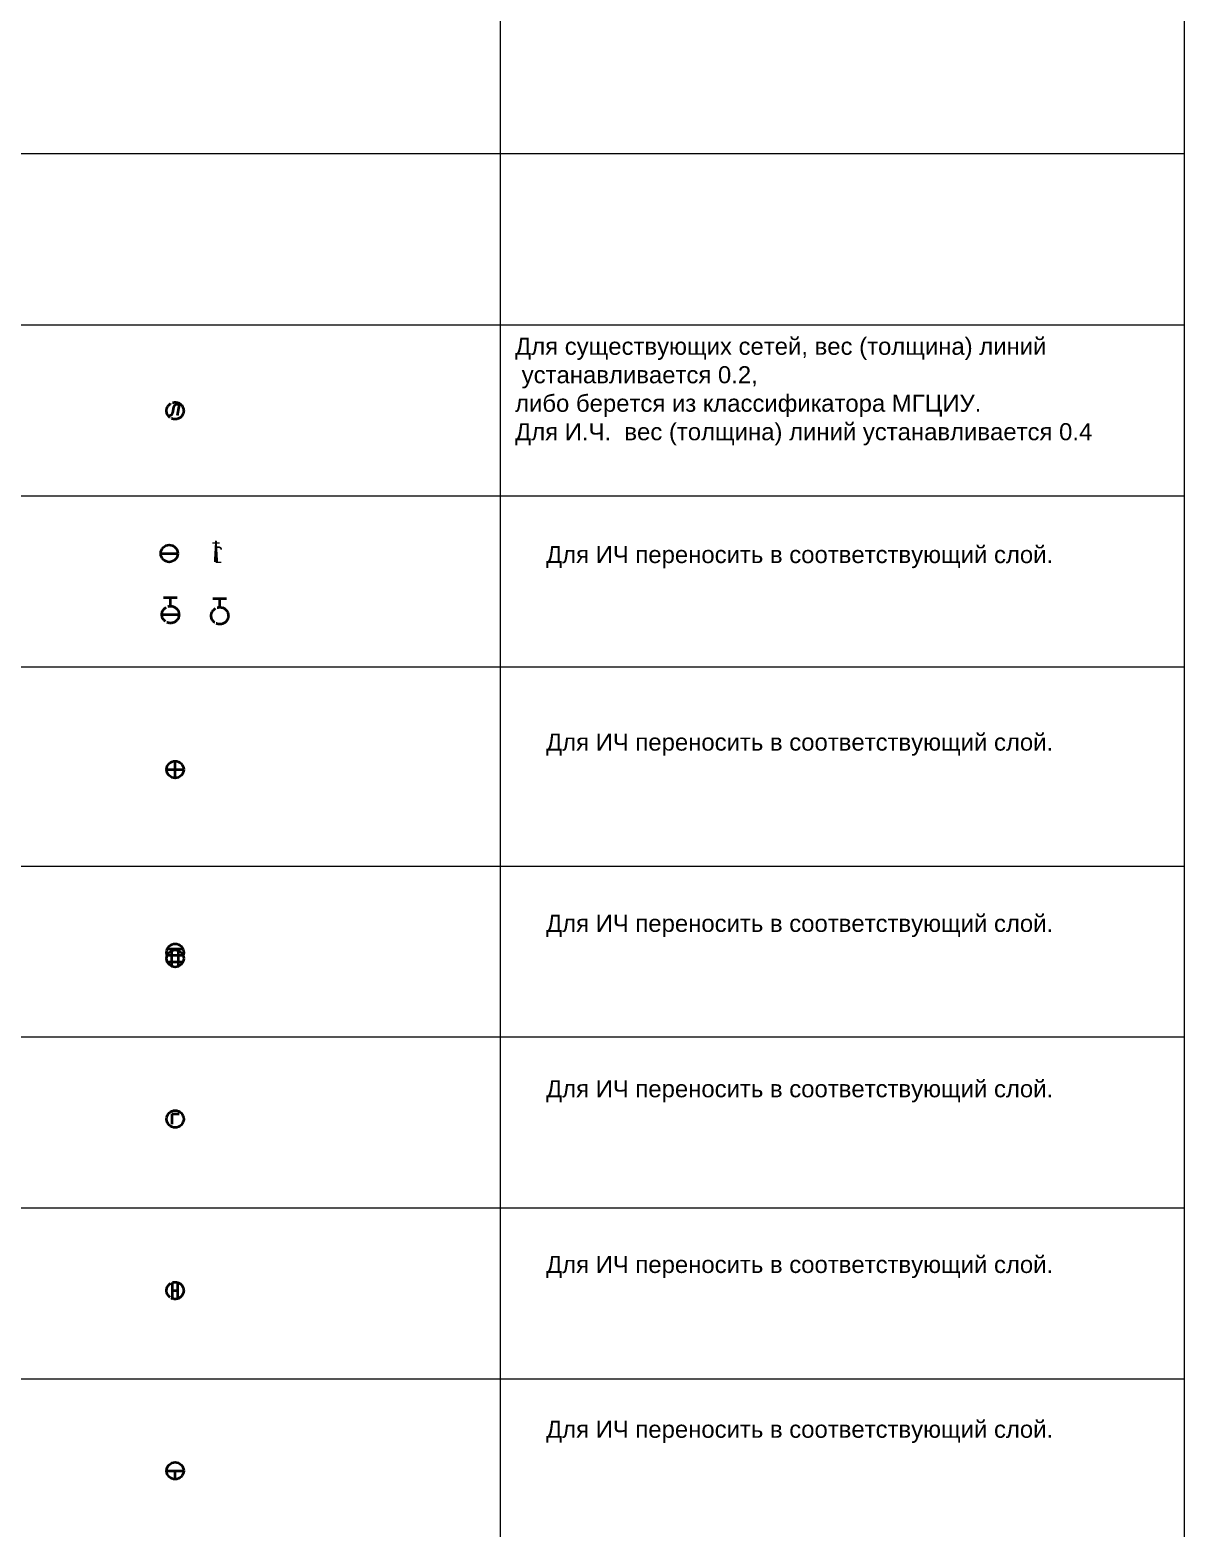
# Paper-space layout 'Точечные У.З.' of a CAD drawing. Header units: metres. Extents: x -1088 to 0, y -25 to 374.
# Drawn here: x -1019.5 to -952, y 56.7 to 144.4 of the extents above; entities that cross this region are included whole.
import ezdxf

# ---------------------------------------------------------------- set-up
doc = ezdxf.new("R2010")
doc.units = ezdxf.units.M
doc.set_wipeout_variables(frame=1)
for name, pattern in [('ACAD_ISO07W100', [3, 0, -3]), ('DOT', [0.5, 0, -0.5]), ('T_04.LINE', [1, 1, 0]), ('T_08.LINE', [1, 1, 0]), ('ИЧ_04.07.041', [5, 5, 0])]:
    doc.linetypes.add(name, pattern=pattern)
for name, color, linetype, lineweight in [('01_Оформление', 7, 'Continuous', 20), ('ИЧ_В_ВН1', 170, 'Continuous', 60), ('ИЧ_Г_ГН', 20, 'Continuous', 60), ('ИЧ_ЛК_ДР', 30, 'Continuous', 60), ('ИЧ_ЛК_К2', 30, 'Continuous', 60), ('ИЧ_НВ_ЭП', 10, 'Continuous', 60), ('ИЧ_Т_Т', 82, 'Continuous', 60), ('ИЧ_ФК_К1', 22, 'Continuous', 60), ('ИЧ_ФК_СТ', 22, 'Continuous', 60)]:
    doc.layers.add(name, color=color, linetype=linetype, lineweight=lineweight)
doc.styles.add('Т-132', font='arial.ttf')

# ---------------------------------------------------------------- blocks, each defined once
blk = doc.blocks.new('ИГО_Канализация')
at = {"color": 0, "linetype": 'Continuous', "lineweight": -2}
for p, q in [((0, 0), (0, 0.5)), ((-0.5, 0), (0, 0)), ((0, 0), (0.5, 0)), ((0, -0.5), (0, 0))]:
    blk.add_line(p, q, dxfattribs=at)
blk.add_circle((0, 0), 0.5, dxfattribs=at)
blk.add_wipeout([(0.5, 0), (0.498, 0.049), (0.49, 0.098), (0.478, 0.145), (0.462, 0.191), (0.441, 0.236), (0.416, 0.278), (0.387, 0.317), (0.354, 0.354), (0.317, 0.387), (0.278, 0.416), (0.236, 0.441), (0.191, 0.462), (0.145, 0.478), (0.098, 0.49), (0.049, 0.498), (0, 0.5), (-0.049, 0.498), (-0.098, 0.49), (-0.145, 0.478), (-0.191, 0.462), (-0.236, 0.441), (-0.278, 0.416), (-0.317, 0.387), (-0.354, 0.354), (-0.387, 0.317), (-0.416, 0.278), (-0.441, 0.236), (-0.462, 0.191), (-0.478, 0.145), (-0.49, 0.098), (-0.498, 0.049), (-0.5, 0), (-0.498, -0.049), (-0.49, -0.098), (-0.478, -0.145), (-0.462, -0.191), (-0.441, -0.236), (-0.416, -0.278), (-0.387, -0.317), (-0.354, -0.354), (-0.317, -0.387), (-0.278, -0.416), (-0.236, -0.441), (-0.191, -0.462), (-0.145, -0.478), (-0.098, -0.49), (-0.049, -0.498), (0, -0.5), (0.049, -0.498), (0.098, -0.49), (0.145, -0.478), (0.191, -0.462), (0.236, -0.441), (0.278, -0.416), (0.317, -0.387), (0.354, -0.354), (0.387, -0.317), (0.416, -0.278), (0.441, -0.236), (0.462, -0.191), (0.478, -0.145), (0.49, -0.098), (0.498, -0.049)], dxfattribs=at)
for p, q in [((-0.5, 0), (0.5, 0)), ((0, 0), (0, 0.5)), ((-0.5, 0), (0, 0)), ((-0.5, 0), (0, 0)), ((0, 0), (0.5, 0)), ((0, -0.5), (0, 0)), ((0, 0), (0.5, 0))]:
    blk.add_line(p, q, dxfattribs=at)
blk.add_circle((0, 0), 0.5, dxfattribs=at)
blk = doc.blocks.new('ИГО_Ливневка')
at = {"color": 0, "linetype": 'Continuous', "lineweight": -2}
for p, q in [((-0.458, 0.2), (0.458, 0.2)), ((-0.458, -0.2), (0.458, -0.2))]:
    blk.add_line(p, q, dxfattribs=at)
blk.add_circle((0, 0), 0.5, dxfattribs=at)
blk.add_wipeout([(0.5, 0), (0.498, 0.049), (0.49, 0.098), (0.478, 0.145), (0.462, 0.191), (0.441, 0.236), (0.416, 0.278), (0.387, 0.317), (0.354, 0.354), (0.317, 0.387), (0.278, 0.416), (0.236, 0.441), (0.191, 0.462), (0.145, 0.478), (0.098, 0.49), (0.049, 0.498), (0, 0.5), (-0.049, 0.498), (-0.098, 0.49), (-0.145, 0.478), (-0.191, 0.462), (-0.236, 0.441), (-0.278, 0.416), (-0.317, 0.387), (-0.354, 0.354), (-0.387, 0.317), (-0.416, 0.278), (-0.441, 0.236), (-0.462, 0.191), (-0.478, 0.145), (-0.49, 0.098), (-0.498, 0.049), (-0.5, 0), (-0.498, -0.049), (-0.49, -0.098), (-0.478, -0.145), (-0.462, -0.191), (-0.441, -0.236), (-0.416, -0.278), (-0.387, -0.317), (-0.354, -0.354), (-0.317, -0.387), (-0.278, -0.416), (-0.236, -0.441), (-0.191, -0.462), (-0.145, -0.478), (-0.098, -0.49), (-0.049, -0.498), (0, -0.5), (0.049, -0.498), (0.098, -0.49), (0.145, -0.478), (0.191, -0.462), (0.236, -0.441), (0.278, -0.416), (0.317, -0.387), (0.354, -0.354), (0.387, -0.317), (0.416, -0.278), (0.441, -0.236), (0.462, -0.191), (0.478, -0.145), (0.49, -0.098), (0.498, -0.049)], dxfattribs=at)
for p, q in [((-0.458, 0.2), (0.458, 0.2)), ((-0.458, -0.2), (0.458, -0.2))]:
    blk.add_line(p, q, dxfattribs=at)
blk.add_circle((0, 0), 0.5, dxfattribs=at)
blk = doc.blocks.new('ИГО_Дренаж')
at = {"color": 0, "linetype": 'Continuous', "lineweight": -2}
for p, q in [((-0.458, 0.2), (0.458, 0.2)), ((-0.2, -0.458), (-0.2, 0.458)), ((0.2, -0.458), (0.2, 0.458)), ((-0.458, -0.2), (0.458, -0.2))]:
    blk.add_line(p, q, dxfattribs=at)
blk.add_circle((0, 0), 0.5, dxfattribs=at)
blk.add_wipeout([(0.5, 0), (0.498, 0.049), (0.49, 0.098), (0.478, 0.145), (0.462, 0.191), (0.441, 0.236), (0.416, 0.278), (0.387, 0.317), (0.354, 0.354), (0.317, 0.387), (0.278, 0.416), (0.236, 0.441), (0.191, 0.462), (0.145, 0.478), (0.098, 0.49), (0.049, 0.498), (0, 0.5), (-0.049, 0.498), (-0.098, 0.49), (-0.145, 0.478), (-0.191, 0.462), (-0.236, 0.441), (-0.278, 0.416), (-0.317, 0.387), (-0.354, 0.354), (-0.387, 0.317), (-0.416, 0.278), (-0.441, 0.236), (-0.462, 0.191), (-0.478, 0.145), (-0.49, 0.098), (-0.498, 0.049), (-0.5, 0), (-0.498, -0.049), (-0.49, -0.098), (-0.478, -0.145), (-0.462, -0.191), (-0.441, -0.236), (-0.416, -0.278), (-0.387, -0.317), (-0.354, -0.354), (-0.317, -0.387), (-0.278, -0.416), (-0.236, -0.441), (-0.191, -0.462), (-0.145, -0.478), (-0.098, -0.49), (-0.049, -0.498), (0, -0.5), (0.049, -0.498), (0.098, -0.49), (0.145, -0.478), (0.191, -0.462), (0.236, -0.441), (0.278, -0.416), (0.317, -0.387), (0.354, -0.354), (0.387, -0.317), (0.416, -0.278), (0.441, -0.236), (0.462, -0.191), (0.478, -0.145), (0.49, -0.098), (0.498, -0.049)], dxfattribs=at)
for p, q in [((-0.458, 0.2), (0.458, 0.2)), ((-0.2, -0.458), (-0.2, 0.458)), ((0.2, -0.458), (0.2, 0.458)), ((-0.458, -0.2), (0.458, -0.2))]:
    blk.add_line(p, q, dxfattribs=at)
blk.add_circle((0, 0), 0.5, dxfattribs=at)
blk = doc.blocks.new('ИГО_Газ')
at = {"color": 0, "linetype": 'Continuous', "lineweight": -2}
for p, q in [((-0.164, 0.296), (0.236, 0.296)), ((-0.164, -0.304), (-0.164, 0.296))]:
    blk.add_line(p, q, dxfattribs=at)
blk.add_circle((0, 0), 0.5, dxfattribs=at)
blk.add_wipeout([(0.5, 0), (0.498, 0.049), (0.49, 0.098), (0.478, 0.145), (0.462, 0.191), (0.441, 0.236), (0.416, 0.278), (0.387, 0.317), (0.354, 0.354), (0.317, 0.387), (0.278, 0.416), (0.236, 0.441), (0.191, 0.462), (0.145, 0.478), (0.098, 0.49), (0.049, 0.498), (0, 0.5), (-0.049, 0.498), (-0.098, 0.49), (-0.145, 0.478), (-0.191, 0.462), (-0.236, 0.441), (-0.278, 0.416), (-0.317, 0.387), (-0.354, 0.354), (-0.387, 0.317), (-0.416, 0.278), (-0.441, 0.236), (-0.462, 0.191), (-0.478, 0.145), (-0.49, 0.098), (-0.498, 0.049), (-0.5, 0), (-0.498, -0.049), (-0.49, -0.098), (-0.478, -0.145), (-0.462, -0.191), (-0.441, -0.236), (-0.416, -0.278), (-0.387, -0.317), (-0.354, -0.354), (-0.317, -0.387), (-0.278, -0.416), (-0.236, -0.441), (-0.191, -0.462), (-0.145, -0.478), (-0.098, -0.49), (-0.049, -0.498), (0, -0.5), (0.049, -0.498), (0.098, -0.49), (0.145, -0.478), (0.191, -0.462), (0.236, -0.441), (0.278, -0.416), (0.317, -0.387), (0.354, -0.354), (0.387, -0.317), (0.416, -0.278), (0.441, -0.236), (0.462, -0.191), (0.478, -0.145), (0.49, -0.098), (0.498, -0.049)], dxfattribs=at)
for p, q in [((-0.164, 0.296), (0.236, 0.296)), ((-0.164, -0.304), (-0.164, 0.296)), ((-0.164, 0.296), (0.236, 0.296)), ((-0.164, -0.304), (-0.164, 0.296))]:
    blk.add_line(p, q, dxfattribs=at)
blk.add_circle((0, 0), 0.5, dxfattribs=at)
blk = doc.blocks.new('ИГО_Теплотрасса')
at = {"color": 0, "linetype": 'Continuous', "lineweight": -2}
for p, q in [((-0.5, 0), (0.5, 0)), ((-0.5, 0), (0, 0)), ((-0.5, 0), (0, 0)), ((0, 0), (0.5, 0)), ((0, 0), (0.5, 0)), ((0, -0.5), (0, 0))]:
    blk.add_line(p, q, dxfattribs=at)
blk.add_circle((0, 0), 0.5, dxfattribs=at)
blk.add_wipeout([(0.5, 0), (0.498, 0.049), (0.49, 0.098), (0.478, 0.145), (0.462, 0.191), (0.441, 0.236), (0.416, 0.278), (0.387, 0.317), (0.354, 0.354), (0.317, 0.387), (0.278, 0.416), (0.236, 0.441), (0.191, 0.462), (0.145, 0.478), (0.098, 0.49), (0.049, 0.498), (0, 0.5), (-0.049, 0.498), (-0.098, 0.49), (-0.145, 0.478), (-0.191, 0.462), (-0.236, 0.441), (-0.278, 0.416), (-0.317, 0.387), (-0.354, 0.354), (-0.387, 0.317), (-0.416, 0.278), (-0.441, 0.236), (-0.462, 0.191), (-0.478, 0.145), (-0.49, 0.098), (-0.498, 0.049), (-0.5, 0), (-0.498, -0.049), (-0.49, -0.098), (-0.478, -0.145), (-0.462, -0.191), (-0.441, -0.236), (-0.416, -0.278), (-0.387, -0.317), (-0.354, -0.354), (-0.317, -0.387), (-0.278, -0.416), (-0.236, -0.441), (-0.191, -0.462), (-0.145, -0.478), (-0.098, -0.49), (-0.049, -0.498), (0, -0.5), (0.049, -0.498), (0.098, -0.49), (0.145, -0.478), (0.191, -0.462), (0.236, -0.441), (0.278, -0.416), (0.317, -0.387), (0.354, -0.354), (0.387, -0.317), (0.416, -0.278), (0.441, -0.236), (0.462, -0.191), (0.478, -0.145), (0.49, -0.098), (0.498, -0.049)], dxfattribs=at)
for p, q in [((-0.5, 0), (0, 0)), ((0, 0), (0.5, 0)), ((0, -0.5), (0, 0))]:
    blk.add_line(p, q, dxfattribs=at)
blk.add_circle((0, 0), 0.5, dxfattribs=at)
blk = doc.blocks.new('ИГО_Нефтепровод')
at = {"color": 0, "linetype": 'DOT', "lineweight": 0, "ltscale": 10}
blk.add_wipeout([(-0.098, 0.49), (-0.191, 0.462), (-0.278, 0.416), (-0.354, 0.354), (-0.416, 0.278), (-0.462, 0.191), (-0.49, 0.098), (-0.5, 0), (-0.49, -0.098), (-0.462, -0.191), (-0.416, -0.278), (-0.354, -0.354), (-0.278, -0.416), (-0.191, -0.462), (-0.098, -0.49), (0, -0.5), (0.098, -0.49), (0.191, -0.462), (0.278, -0.416), (0.354, -0.354), (0.416, -0.278), (0.462, -0.191), (0.49, -0.098), (0.5, 0), (0.49, 0.098), (0.462, 0.191), (0.416, 0.278), (0.354, 0.354), (0.278, 0.416), (0.191, 0.462), (0.098, 0.49), (0, 0.5)], dxfattribs=at)
at = {"color": 0, "linetype": 'T_04.LINE', "lineweight": -2}
for p, q in [((-0.16, -0.474), (-0.16, 0.474)), ((-0.16, 0), (0.16, 0)), ((0.16, -0.474), (0.16, 0.474))]:
    blk.add_line(p, q, dxfattribs=at)
blk.add_circle((0, 0), 0.5, dxfattribs=at)
blk = doc.blocks.new('ИГО_Без назначения')
at = {"color": 0, "linetype": 'DOT', "lineweight": 0, "ltscale": 10}
blk.add_wipeout([(-0.098, 0.49), (-0.191, 0.462), (-0.278, 0.416), (-0.354, 0.354), (-0.416, 0.278), (-0.462, 0.191), (-0.49, 0.098), (-0.5, 0), (-0.49, -0.098), (-0.462, -0.191), (-0.416, -0.278), (-0.354, -0.354), (-0.278, -0.416), (-0.191, -0.462), (-0.098, -0.49), (0, -0.5), (0.098, -0.49), (0.191, -0.462), (0.278, -0.416), (0.354, -0.354), (0.416, -0.278), (0.462, -0.191), (0.49, -0.098), (0.5, 0), (0.49, 0.098), (0.462, 0.191), (0.416, 0.278), (0.354, 0.354), (0.278, 0.416), (0.191, 0.462), (0.098, 0.49), (0, 0.5)], dxfattribs=at)
at = {"color": 0, "linetype": 'T_04.LINE', "lineweight": -2}
blk.add_lwpolyline([(0.138, -0.281), (0.251, 0.37), (0.108, 0.37, 0.364578), (-0.089, 0.204), (-0.145, -0.116, -0.364578), (-0.342, -0.281)], format="xyb", dxfattribs=at)
blk.add_circle((0, 0), 0.5, dxfattribs=at)
blk = doc.blocks.new('ИГО_Водопровод')
at = {"color": 0, "linetype": 'Continuous', "lineweight": -2}
for p, q in [((-0.5, 0), (0, 0)), ((0, 0), (0.5, 0))]:
    blk.add_line(p, q, dxfattribs=at)
blk.add_circle((0, 0), 0.5, dxfattribs=at)
blk.add_wipeout([(0.5, 0), (0.498, 0.049), (0.49, 0.098), (0.478, 0.145), (0.462, 0.191), (0.441, 0.236), (0.416, 0.278), (0.387, 0.317), (0.354, 0.354), (0.317, 0.387), (0.278, 0.416), (0.236, 0.441), (0.191, 0.462), (0.145, 0.478), (0.098, 0.49), (0.049, 0.498), (0, 0.5), (-0.049, 0.498), (-0.098, 0.49), (-0.145, 0.478), (-0.191, 0.462), (-0.236, 0.441), (-0.278, 0.416), (-0.317, 0.387), (-0.354, 0.354), (-0.387, 0.317), (-0.416, 0.278), (-0.441, 0.236), (-0.462, 0.191), (-0.478, 0.145), (-0.49, 0.098), (-0.498, 0.049), (-0.5, 0), (-0.498, -0.049), (-0.49, -0.098), (-0.478, -0.145), (-0.462, -0.191), (-0.441, -0.236), (-0.416, -0.278), (-0.387, -0.317), (-0.354, -0.354), (-0.317, -0.387), (-0.278, -0.416), (-0.236, -0.441), (-0.191, -0.462), (-0.145, -0.478), (-0.098, -0.49), (-0.049, -0.498), (0, -0.5), (0.049, -0.498), (0.098, -0.49), (0.145, -0.478), (0.191, -0.462), (0.236, -0.441), (0.278, -0.416), (0.317, -0.387), (0.354, -0.354), (0.387, -0.317), (0.416, -0.278), (0.441, -0.236), (0.462, -0.191), (0.478, -0.145), (0.49, -0.098), (0.498, -0.049)], dxfattribs=at)
for p, q in [((-0.5, 0), (0, 0)), ((-0.5, 0), (0.5, 0)), ((-0.5, 0), (0, 0)), ((0, 0), (0.5, 0)), ((0, 0), (0.5, 0))]:
    blk.add_line(p, q, dxfattribs=at)
blk.add_circle((0, 0), 0.5, dxfattribs=at)
blk = doc.blocks.new('T_08.53.02')
at = {"color": 0, "linetype": 'T_08.LINE', "lineweight": -2}
for points in [[(-0.2, 1.125), (0.2, 1.125)], [(0, 0), (0.3, 0)]]:
    blk.add_lwpolyline(points, dxfattribs=at)
blk.add_lwpolyline([(0, 0, 0.25, 0.1, 0), (0, 1.25, 0.1, 0.1, 0)], format="xyseb", dxfattribs=at)
at = {"color": 0, "linetype": 'T_08.LINE', "lineweight": -2, "const_width": 0.1}
blk.add_lwpolyline([(0.312, 0.725, 0.414214), (0.162, 0.875), (0, 0.875)], format="xyb", dxfattribs=at)
blk = doc.blocks.new('ИЧ_Гидрант_Поливочный')
at = {"color": 0, "linetype": 'T_08.LINE', "lineweight": -2}
blk.add_lwpolyline([(-0.4, 1), (0.4, 1)], dxfattribs=at)
at = {"color": 0, "linetype": 'ACAD_ISO07W100', "lineweight": 0}
blk.add_wipeout([(-0.098, 0.49), (-0.191, 0.462), (-0.278, 0.416), (-0.354, 0.354), (-0.416, 0.278), (-0.462, 0.191), (-0.49, 0.098), (-0.5, 0), (-0.49, -0.098), (-0.462, -0.191), (-0.416, -0.278), (-0.354, -0.354), (-0.278, -0.416), (-0.191, -0.462), (-0.098, -0.49), (0, -0.5), (0.098, -0.49), (0.191, -0.462), (0.278, -0.416), (0.354, -0.354), (0.416, -0.278), (0.462, -0.191), (0.49, -0.098), (0.5, 0), (0.49, 0.098), (0.462, 0.191), (0.416, 0.278), (0.354, 0.354), (0.278, 0.416), (0.191, 0.462), (0.098, 0.49), (0, 0.5)], dxfattribs=at)
at = {"color": 0, "linetype": 'T_08.LINE', "lineweight": -2}
blk.add_lwpolyline([(0, 0.5), (0, 1)], dxfattribs=at)
blk.add_circle((0, 0), 0.5, dxfattribs=at)
blk = doc.blocks.new('T_04.01.02')
at = {"color": 0, "linetype": 'DOT', "lineweight": 0, "ltscale": 10}
blk.add_wipeout([(-0.098, 0.49), (-0.191, 0.462), (-0.278, 0.416), (-0.354, 0.354), (-0.416, 0.278), (-0.462, 0.191), (-0.49, 0.098), (-0.5, 0), (-0.49, -0.098), (-0.462, -0.191), (-0.416, -0.278), (-0.354, -0.354), (-0.278, -0.416), (-0.191, -0.462), (-0.098, -0.49), (0, -0.5), (0.098, -0.49), (0.191, -0.462), (0.278, -0.416), (0.354, -0.354), (0.416, -0.278), (0.462, -0.191), (0.49, -0.098), (0.5, 0), (0.49, 0.098), (0.462, 0.191), (0.416, 0.278), (0.354, 0.354), (0.278, 0.416), (0.191, 0.462), (0.098, 0.49), (0, 0.5)], dxfattribs=at)
at = {"color": 0, "linetype": 'T_04.LINE', "lineweight": -2}
blk.add_line((-0.5, 0), (0.5, 0), dxfattribs=at)
blk.add_circle((0, 0), 0.5, dxfattribs=at)
blk = doc.blocks.new('ИЧ_Гидрант_Пожарный')
at = {"color": 0, "linetype": 'T_04.LINE', "lineweight": -2}
blk.add_lwpolyline([(-0.4, 1), (0.4, 1)], dxfattribs=at)
blk.add_blockref('T_04.01.02', (0, 0), dxfattribs=at)
blk.add_lwpolyline([(0, 0.5), (0, 1)], dxfattribs=at)

psp = doc.layouts.new('Точечные У.З.')

# ---------------------------------------------------------------- linework, layer by layer
at = {"layer": '01_Оформление'}
for p, q in [((-951.968, 291.197), (-951.968, -24.517)), ((-951.968, 291.197), (-951.968, 83.679)), ((-991.968, 282.197), (-991.968, -24.517)), ((-1086.968, 137.181), (-951.968, 137.181)), ((-1086.968, 127.151), (-951.968, 127.151)), ((-1086.968, 117.151), (-951.968, 117.151)), ((-1086.968, 107.151), (-951.968, 107.151)), ((-1086.968, 95.483), (-951.968, 95.483)), ((-1086.968, 85.483), (-951.968, 85.483)), ((-1086.968, 85.483), (-951.968, 85.483)), ((-1086.968, 75.483), (-951.968, 75.483)), ((-1086.968, 65.483), (-951.968, 65.483))]:
    psp.add_line(p, q, dxfattribs=at)

# ---------------------------------------------------------------- block references
at = {"layer": 'ИЧ_В_ВН1', "linetype": 'ИЧ_04.07.041', "lineweight": 40}
for name, p in [('ИГО_Водопровод', (-1011.32, 113.778)), ('ИЧ_Гидрант_Пожарный', (-1011.249, 110.2)), ('ИЧ_Гидрант_Поливочный', (-1008.364, 110.133))]:
    psp.add_blockref(name, p, dxfattribs=at)
at = {"layer": 'ИЧ_В_ВН1', "color": 7, "linetype": 'T_08.LINE', "lineweight": 20}
psp.add_blockref('T_08.53.02', (-1008.589, 113.269), dxfattribs=at)
at = {"layer": 'ИЧ_Г_ГН', "lineweight": 40}
psp.add_blockref('ИГО_Газ', (-1010.978, 80.684), dxfattribs=at)
at = {"layer": 'ИЧ_ЛК_К2', "lineweight": 40}
psp.add_blockref('ИГО_Ливневка', (-1010.978, 90.436), dxfattribs=at)
at = {"layer": 'ИЧ_НВ_ЭП', "lineweight": 40}
psp.add_blockref('ИГО_Без назначения', (-1010.978, 122.128), dxfattribs=at)
at = {"layer": 'ИЧ_Т_Т', "lineweight": 40}
psp.add_blockref('ИГО_Теплотрасса', (-1010.978, 60.1), dxfattribs=at)
at = {"layer": 'ИЧ_ФК_К1', "lineweight": 40}
psp.add_blockref('ИГО_Канализация', (-1010.978, 101.132), dxfattribs=at)
at = {"layer": 'ИЧ_ФК_СТ', "lineweight": 40}
psp.add_blockref('ИГО_Нефтепровод', (-1010.978, 70.646), dxfattribs=at)

# ---------------------------------------------------------------- texts
at = {"layer": '01_Оформление', "lineweight": 20, "style": 'Т-132'}
for s, p in [('Для ИЧ переносить в соответствующий слой', (-989.285, 113.216)), ('.', (-960.009, 113.216)), ('Для ИЧ переносить в соответствующий слой', (-989.285, 102.24)), ('.', (-960.009, 102.24)), ('Для ИЧ переносить в соответствующий слой', (-989.285, 91.632)), ('.', (-960.009, 91.632)), ('Для ИЧ переносить в соответствующий слой', (-989.285, 81.955)), ('.', (-960.009, 81.955)), ('Для ИЧ переносить в соответствующий слой', (-989.285, 71.674)), ('.', (-960.009, 71.674)), ('Для ИЧ переносить в соответствующий слой', (-989.285, 62.03)), ('.', (-960.009, 62.03))]:
    psp.add_text(s, height=1, dxfattribs=at).set_placement(p)
at = {"layer": '01_Оформление', "insert": (-991.094, 126.403), "char_height": 1, "attachment_point": 1, "style": 'Т-132'}
psp.add_mtext('Для существующих сетей, вес (толщина) линий\\P устанавливается 0.2, \\Pлибо берется из классификатора МГЦИУ.\\PДля И.Ч.  вес (толщина) линий устанавливается 0.4', dxfattribs=at)

# ---------------------------------------------------------------- next in the draw order: block references
at = {"layer": 'ИЧ_ЛК_ДР', "lineweight": 40}
psp.add_blockref('ИГО_Дренаж', (-1010.978, 90.076), dxfattribs=at)

doc.saveas('drawing.dxf')
